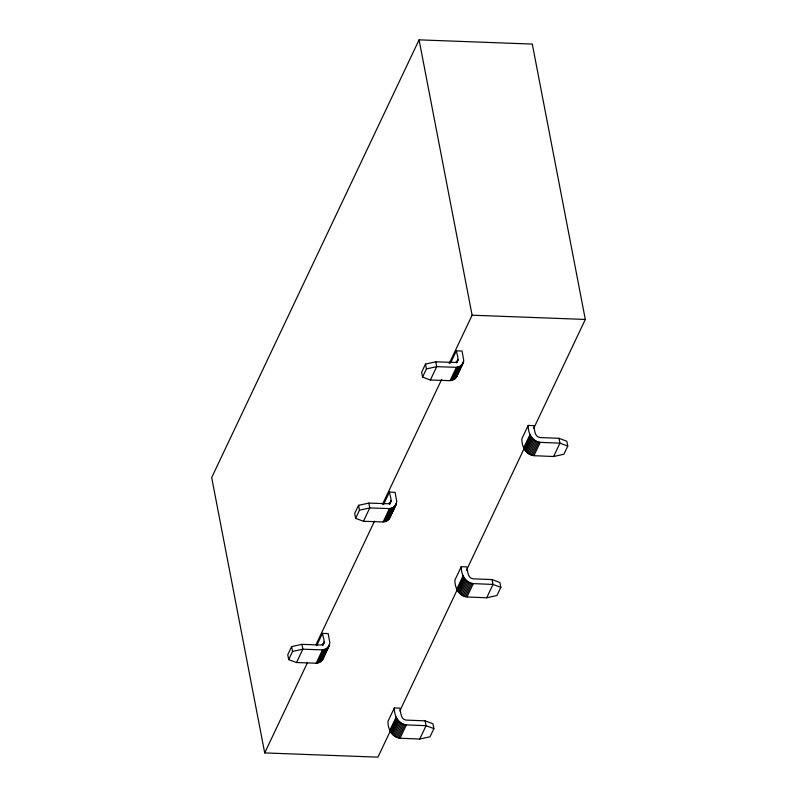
<?xml version="1.0" encoding="UTF-8"?>
<svg xmlns="http://www.w3.org/2000/svg" width="797" height="797" viewBox="0 0 797 797"><rect width="100%" height="100%" fill="white"/><g stroke="black" fill="none" stroke-linecap="round" stroke-linejoin="round"><path stroke-width="1.2" d="M322.845 659.199L329.161 645.849L329.819 642.671L328.155 633.585L322.496 633.376C322.775 636.644 326.73 644.255 320.942 645.012L301.904 644.345L291.622 646.606L287.757 654.765L288.683 659.617L296.514 662.546L316.17 663.204C319.966 663.104 323.781 660.046 323.492 656.021M389.773 517.93L396.099 504.581L396.757 501.403L395.093 492.317L389.434 492.108C389.713 495.375 393.668 502.987 387.88 503.744L368.842 503.086L358.55 505.338L354.685 513.497L355.621 518.349L363.452 521.278L383.108 521.935C386.894 521.836 390.709 518.777 390.43 514.752M456.362 350.839C456.651 354.107 460.606 361.728 454.818 362.476L435.78 361.818L425.488 364.07L421.623 372.229L422.559 377.081L430.38 380.01L450.036 380.667L454.579 379.123L456.711 376.662L463.426 362.316L463.695 360.134L462.031 351.049L456.362 350.839L450.574 363.073M457.319 374.6L456.711 376.662M533.601 428.587L585.317 319.438L532.296 44.084L419.073 39.85L211.683 477.562L264.704 752.916L377.927 757.15L390.719 730.142M288.683 659.617L292.549 651.448L291.622 646.606M355.621 518.349L359.487 510.18L358.55 505.338M422.559 377.081L426.425 368.911L425.488 364.07M296.514 662.546L302.84 649.196L301.904 644.345M363.452 521.278L369.778 507.928L368.842 503.086M430.38 380.01L436.706 366.66L435.78 361.818M264.704 752.916L307.363 662.895M315.891 644.893L374.54 521.118M382.53 504.242L441.707 379.342M449.179 363.591L472.103 315.204L419.073 39.85M316.698 645.61L322.496 633.376M383.636 504.342L389.434 492.108M322.506 645.271L324.09 641.934M389.444 504.003L391.028 500.665M456.382 362.735L457.956 359.397M322.984 644.743L324.04 642.521M389.394 504.591L390.968 501.253M456.85 362.207L457.906 359.985M322.825 645.291L323.871 643.069M389.753 504.023L390.809 501.801M456.691 362.755L457.747 360.533M316.17 663.204L322.496 649.864L326.053 648.907L329.161 645.849M383.108 521.935L389.434 508.596L392.981 507.639L396.099 504.581M450.036 380.667L456.362 367.327L459.919 366.371L463.037 363.312M317.435 663.034L323.761 649.685M384.373 521.766L390.699 508.416M451.301 380.498L457.627 367.148M318.631 662.715L324.947 649.366M385.559 521.447L391.885 508.097M452.497 380.179L458.823 366.829M319.727 662.257L326.053 648.907M386.665 520.989L392.981 507.639M453.593 379.721L459.919 366.371M320.713 661.659L327.039 648.31M387.651 520.391L393.967 507.041M454.579 379.123L460.905 365.773M392.542 510.309L393.598 508.078M457.896 372.378L458.952 370.147M321.57 660.942L327.896 647.602M388.508 519.674L394.824 506.334M455.436 378.406L461.762 365.066M323.452 657.136L326.093 651.567M327.139 649.346L329.251 644.893M390.391 515.868L391.437 513.637M392.493 511.415L396.189 503.624M457.847 373.484L463.645 361.25M322.287 660.125L329.56 644.853M389.215 518.857L396.488 503.584M456.153 377.589L463.426 362.316M394.326 707.955L388 721.305C387.711 728.856 391.905 737.335 400.054 738.231L419.74 739.048L430.021 736.787L433.897 728.627L432.96 723.786L425.13 720.847L406.072 720.089C400.493 719.293 400.851 712.279 399.984 708.164L394.326 707.955C394.037 715.507 398.231 723.985 406.38 724.881L426.066 725.698L433.897 728.627M461.254 566.687L454.928 580.037C454.649 587.588 458.843 596.066 466.992 596.963L486.678 597.78L496.959 595.518L500.825 587.359L499.888 582.517L492.068 579.578L473.01 578.821C467.431 578.024 467.789 571.011 466.912 566.896L461.254 566.687C460.975 574.238 465.169 582.717 473.308 583.613L492.994 584.43L500.825 587.359M528.192 425.419L521.866 438.768C521.587 446.32 525.781 454.798 533.92 455.695L553.606 456.512L563.897 454.25L567.763 446.091L566.826 441.249L558.996 438.31L539.938 437.553C534.359 436.756 534.717 429.742 533.851 425.628L528.192 425.419C527.903 432.97 532.107 441.448 540.246 442.355L559.932 443.162L567.763 446.091M389.833 730.391L396.159 717.041M456.771 589.122L463.097 575.773M523.709 447.854L530.025 434.504M399.785 711.014L457.358 589.491M466.424 570.363L524.008 448.841M390.311 731.526L396.637 718.177M457.249 590.258L463.565 576.908M524.177 448.99L530.503 435.64M390.948 732.622L397.275 719.273M457.877 591.354L464.203 578.004M524.815 450.086L531.141 436.736M391.735 733.668L398.062 720.319M458.664 592.4L464.99 579.05M525.602 451.132L531.928 437.782M392.652 734.645L398.978 721.295M459.59 593.376L465.916 580.027M526.528 452.108L532.854 438.758M393.698 735.531L400.024 722.182M460.636 594.263L466.962 580.913M527.574 452.995L533.89 439.645M394.844 736.318L401.17 722.979M461.782 595.06L468.108 581.71M528.72 453.792L535.046 440.442M396.079 736.996L402.405 723.646M463.017 595.728L469.333 582.378M529.945 454.459L536.271 441.12M397.374 737.544L403.69 724.204M464.302 596.276L470.628 582.936M531.24 455.017L537.567 441.668M398.699 737.962L405.025 724.612M465.637 596.694L471.963 583.344M532.575 455.426L538.902 442.076M400.054 738.231L406.38 724.881M466.992 596.963L473.308 583.613M533.92 455.695L540.246 442.355M419.74 739.048L426.066 725.698L425.13 720.847M486.678 597.78L492.994 584.43L492.068 579.578M553.606 456.512L559.932 443.162L558.996 438.31M426.425 368.911L436.706 366.66L456.362 367.327M359.487 510.18L369.778 507.928L389.434 508.596M292.549 651.448L302.84 649.196L322.496 649.864M472.103 315.204L585.317 319.438"/></g></svg>
